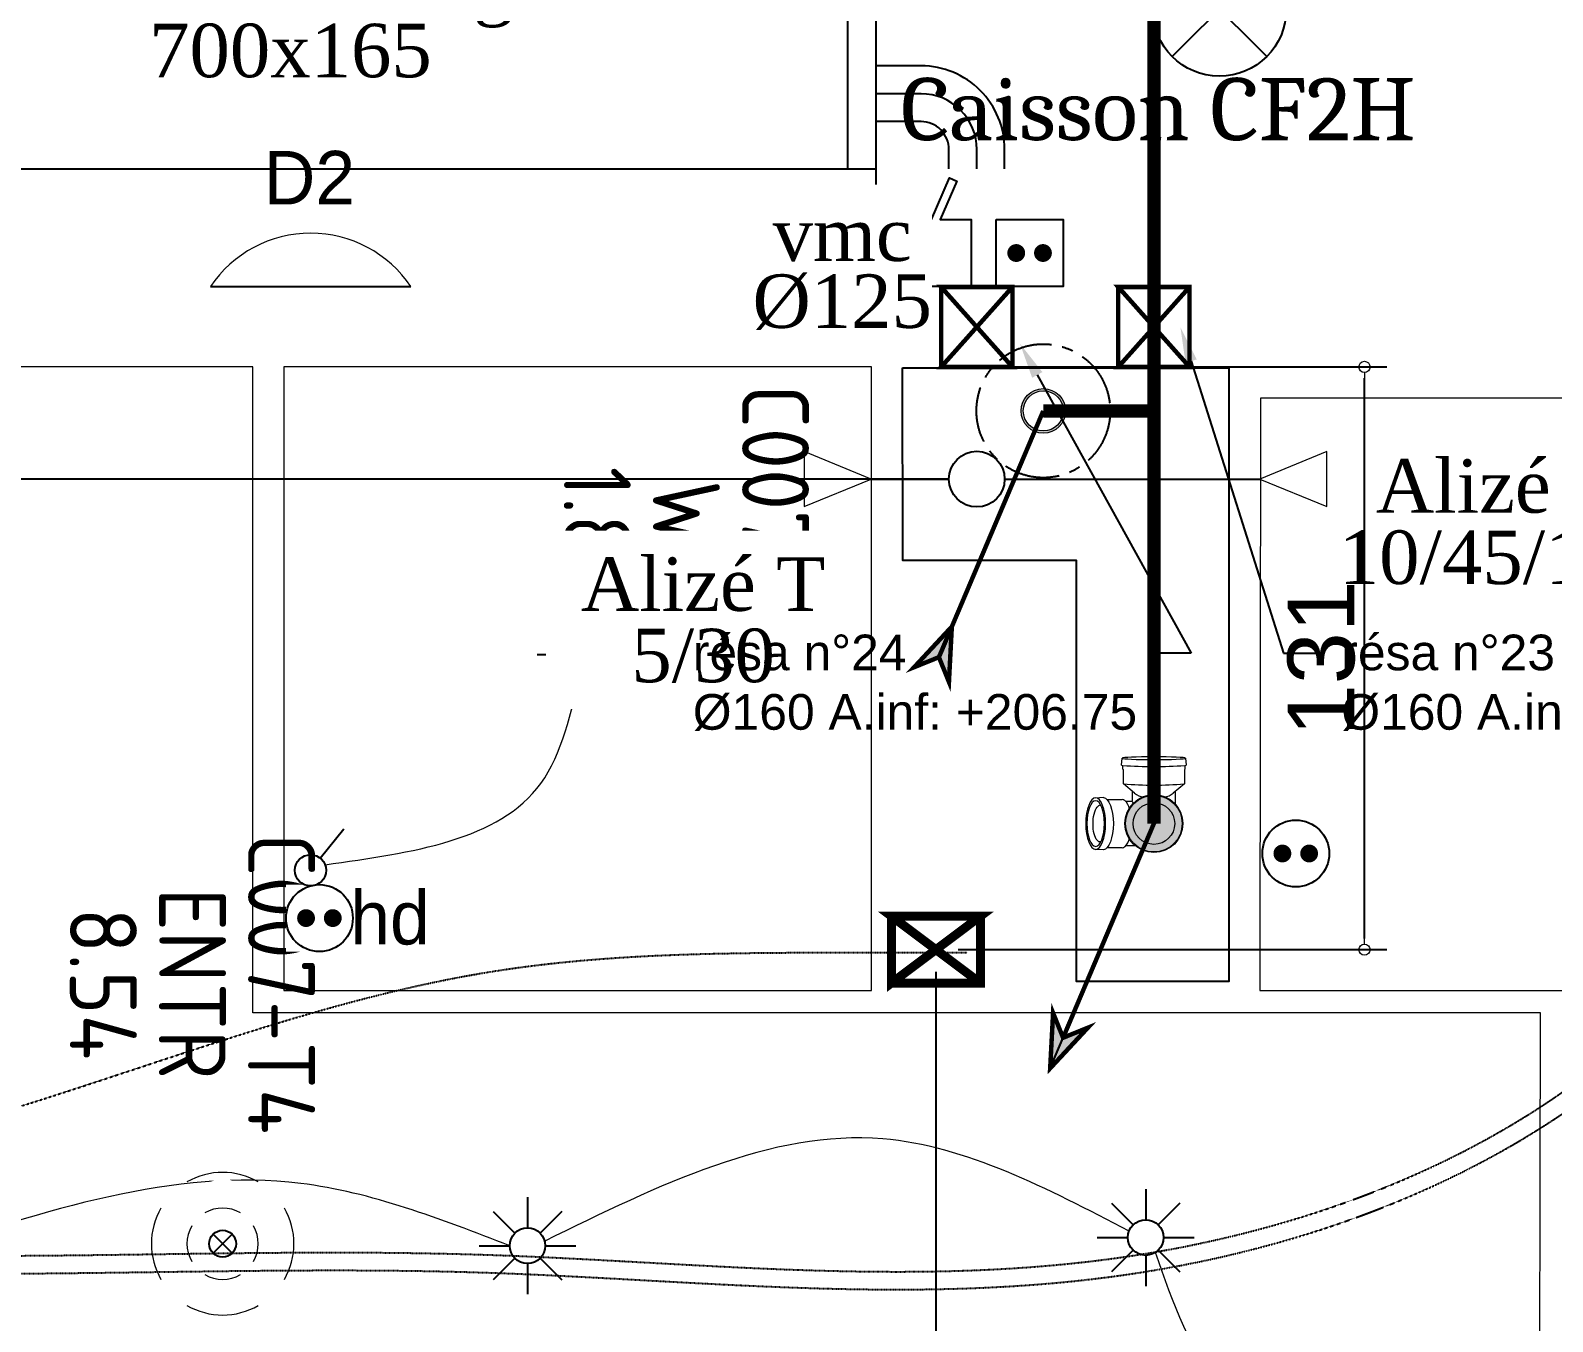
# Model space of a CAD drawing. Header units: millimetres. Extents: x 454430 to 532383, y -370512 to -310890.
# Drawn here: x 493690 to 497107, y -344334 to -341438 of the extents above; entities that cross this region are included whole.
import ezdxf
from ezdxf import colors
from ezdxf.entities.mleader import LeaderData, LeaderLine
from ezdxf.math import Vec2, Vec3

# ---------------------------------------------------------------- set-up
doc = ezdxf.new("R2010")
doc.units = ezdxf.units.MM
doc.set_wipeout_variables(frame=1)
for name, pattern in [('prelem_euev', [2, 1.25, -0.25, 0.25, -0.25]), ('prlm_ef', [0.165, 0.1, -0.065]), ('prlm_eu', [2, 1.25, -0.25, 0.25, -0.25]), ('prlm_gaz', [36, 24, -3, 0, -3, 0, -3, 0, -3])]:
    doc.linetypes.add(name, pattern=pattern)
for name, color, linetype, lineweight in [('_GAZELEC-BOITE INCORPO', 36, 'Continuous', 18), ('_GAZELEC-RESERVATION', 1, 'Continuous', 18), ('_GAZELEC-RESERVATION 2', 132, 'Continuous', 18)]:
    doc.layers.add(name, color=color, linetype=linetype, lineweight=lineweight)
for name, color, linetype in [('_GAZELEC-EAU CHAUDE', 1, 'Continuous'), ('GAZ-EU FLECHE', 42, 'Continuous'), ('prlm-EAU-CHU', 42, 'Continuous'), ('prlm-EAU-EF', 161, 'Continuous'), ('prlm-EAU-EUEV', 25, 'Continuous'), ('prlm-ELEC-CFO', 201, 'Continuous'), ('prlm-ELEC-SSI', 230, 'Continuous'), ('prlm-GAZ', 20, 'Continuous'), ('prlm-GT', 242, 'Continuous'), ('prlm-MOD', 64, 'Continuous'), ('prlm-VMC', 93, 'Continuous')]:
    doc.layers.add(name, color=color, linetype=linetype)
doc.layers.add('prlm-xpoly', color=7, linetype='Continuous', plot=False)
doc.layers.add('prlm-ZEROPLOT', color=254, linetype='Continuous', plot=False)
doc.styles.add('Arial', font='arial.ttf')
doc.styles.add('prlm-elec-cfo', font='comic.ttf', dxfattribs={"height": 12})
doc.styles.add('prlm-mod', font='cambriaz.ttf', dxfattribs={"height": 18})
doc.styles.add('prlm-vmc', font='pala.ttf', dxfattribs={"height": 14})
doc.styles.add('prlm-xpoly', font='isocp.shx', dxfattribs={"height": 15})
doc.styles.get("Standard").update_dxf_attribs({"font": 'arial.ttf'})
doc.dimstyles.new('200', dxfattribs={"dimtxt": 150, "dimasz": 25, "dimexe": 50, "dimexo": 50, "dimgap": 20, "dimtad": 1, "dimdec": 0, "dimlfac": 0.1, "dimdsep": 46, "dimtxsty": 'Arial', "dimblk1": 'DOTBLANK', "dimblk2": 'DOTBLANK', "dimsah": 1, "dimcen": 25, "dimclrd": 5, "dimclre": 5, "dimadec": 0, "dimazin": 0, "dimtfac": 1, "dimtdec": 0, "dimtmove": 0, "dimatfit": 3, "dimldrblk": 'DOTBLANK', "dimfxl": 50, "dimtolj": 1, "dimtzin": 0, "dimarcsym": 0})

# ---------------------------------------------------------------- blocks, each defined once
blk = doc.blocks.new('xi.lumd2')
at = {"layer": 'prlm-ELEC-CFO', "color": 0}
blk.add_line((0, 22.49), (0, -22.49), dxfattribs=at)
at = {"layer": 'prlm-ELEC-CFO', "color": 0, "linetype": 'ByBlock', "lineweight": 13}
blk.add_arc((-15.08, 0), 27.08, 303.8441, 56.1559, dxfattribs=at)
blk = doc.blocks.new('xi.PCHD')
at = {"color": 0, "lineweight": 5}
blk.add_wipeout([(-7.5, -7.5), (7.5, -7.5), (7.5, 7.5), (-7.5, 7.5)], dxfattribs=at).dxf.layer = 'prlm-ELEC-CFO'
at = {"layer": 'prlm-ELEC-CFO', "color": 0, "linetype": 'ByBlock', "lineweight": 5, "const_width": 2}
for points in [[(-4, 0, 1), (-2, 0, 1)], [(2, 0, 1), (4, 0, 1)]]:
    blk.add_lwpolyline(points, format="xyb", close=True, dxfattribs=at)
at = {"layer": 'prlm-ELEC-CFO', "color": 0, "linetype": 'ByBlock', "lineweight": -2}
blk.add_circle((0, 0), 7.5, dxfattribs=at)
blk = doc.blocks.new('xi.SA')
at = {"layer": 'prlm-ELEC-CFO', "color": 0}
blk.add_lwpolyline([(0.2, -1.28), (5.5, 5.28)], dxfattribs=at)
blk.add_circle((-2, -4), 3.5, dxfattribs=at)
blk = doc.blocks.new('xi.SPOT')
at = {"color": 0, "lineweight": 5}
blk.add_wipeout([(-4, 0), (-2.83, -2.83), (0, -4), (2.83, -2.83), (4, 0), (2.83, 2.83), (0, 4), (-2.83, 2.83)], dxfattribs=at).dxf.layer = 'prlm-ELEC-CFO'
at = {"layer": 'prlm-ELEC-CFO', "color": 0, "linetype": 'ByBlock', "lineweight": -2, "flags": 128}
for points in [[(0, 10.88), (0, 4)], [(-7.69, 7.69), (-2.83, 2.83)], [(7.69, 7.69), (2.83, 2.83)], [(-10.88, 0), (-4, 0)], [(4, 0), (10.88, 0)], [(-2.83, -2.83), (-7.69, -7.69)], [(2.83, -2.83), (7.69, -7.69)], [(0, -4), (0, -10.88)]]:
    blk.add_lwpolyline(points, dxfattribs=at)
at = {"layer": 'prlm-ELEC-CFO', "color": 0, "linetype": 'ByBlock', "lineweight": -2}
blk.add_circle((0, 0), 4, dxfattribs=at)
blk = doc.blocks.new('xi.PC')
at = {"color": 0, "lineweight": 5}
blk.add_wipeout([(-7.5, -7.5), (7.5, -7.5), (7.5, 7.5), (-7.5, 7.5)], dxfattribs=at).dxf.layer = 'prlm-ELEC-CFO'
at = {"layer": 'prlm-ELEC-CFO', "color": 0, "linetype": 'ByBlock', "lineweight": 5, "const_width": 2}
for points in [[(-4, 0, 1), (-2, 0, 1)], [(2, 0, 1), (4, 0, 1)]]:
    blk.add_lwpolyline(points, format="xyb", close=True, dxfattribs=at)
at = {"layer": 'prlm-ELEC-CFO', "color": 0, "linetype": 'ByBlock', "lineweight": -2}
blk.add_circle((0, 0), 7.5, dxfattribs=at)
blk = doc.blocks.new('xi.pc-sail')
at = {"layer": 'prlm-ELEC-CFO', "color": 0, "linetype": 'ByBlock', "lineweight": -2, "flags": 128}
blk.add_lwpolyline([(-7.5, 15), (7.5, 15), (7.5, 0), (-7.5, 0)], close=True, dxfattribs=at)
at = {"layer": 'prlm-ELEC-CFO', "color": 0, "linetype": 'ByBlock', "lineweight": 5, "const_width": 2}
for points in [[(-4, 7.5, 1), (-2, 7.5, 1)], [(2, 7.5, 1), (4, 7.5, 1)]]:
    blk.add_lwpolyline(points, format="xyb", close=True, dxfattribs=at)
blk = doc.blocks.new('xi.sa-sail')
at = {"layer": 'prlm-ELEC-CFO', "color": 0, "linetype": 'ByBlock', "lineweight": -2, "flags": 128}
blk.add_lwpolyline([(-1.07, 15), (2.96, 24.33), (4.64, 23.6), (0.91, 15), (7.82, 15), (7.82, 0), (-7.82, 0), (-7.82, 15)], close=True, dxfattribs=at)
blk = doc.blocks.new('xi.lumb')
at = {"layer": 'prlm-ELEC-CFO', "color": 0, "linetype": 'ByBlock'}
for p, q in [((10.61, 10.61), (-10.61, -10.61)), ((-10.61, 10.61), (10.61, -10.61))]:
    blk.add_line(p, q, dxfattribs=at)
blk.add_circle((0, 0), 15, dxfattribs=at)
blk = doc.blocks.new('xi.fum')
at = {"color": 0}
blk.add_wipeout([(-10.61, -10.61), (-15, 0), (-10.61, 10.61), (0, 15), (10.61, 10.61), (15, 0), (10.61, -10.61), (0, -15)], dxfattribs=at).dxf.layer = 'prlm-ELEC-SSI'
at = {"layer": 'prlm-ELEC-SSI', "color": 0}
for points in [[(-2.12, 2.12), (2.12, -2.12)], [(2.12, 2.12), (-2.12, -2.12)]]:
    blk.add_lwpolyline(points, dxfattribs=at)
blk.add_circle((0, 0), 3, dxfattribs=at)
at = {"layer": 'prlm-ELEC-SSI', "color": 0, "lineweight": 13}
for radius, start, end in [(16, 60, 120), (16, 150, 210), (8, 60, 120), (16, 330, 30), (8, 150, 210), (8, 330, 30), (8, 240, 300), (16, 240, 300)]:
    blk.add_arc((0, 0), radius, start, end, dxfattribs=at)
blk = doc.blocks.new('xi.be')
at = {"layer": 'prlm-VMC', "color": 0, "linetype": 'ByBlock', "lineweight": 5, "flags": 128}
blk.add_lwpolyline([(-6.17, -15), (6.17, -15), (0, 0)], close=True, dxfattribs=at)
at = {"layer": 'prlm-VMC', "color": 0, "linetype": 'ByBlock', "lineweight": 5}
blk.add_solid([(0, -1), (5.17, -14), (-5.17, -14), (0, -1)], dxfattribs=at)
blk = doc.blocks.new('xi.aam33')
at = {"layer": 'prlm-EAU-CHU', "color": 0, "lineweight": 13}
for p, q in [((-5.89, 11.33), (-5.8, 13.12)), ((-5.41, 7.11), (-5.41, 10.46)), ((5.41, 10.46), (5.41, 7.11)), ((5.8, 13.12), (5.89, 11.33)), ((6.83, 4.34), (8.91, 6.84)), ((8.92, 6.85), (12.09, 6.85)), ((12.09, 6.85), (12.22, 6.97)), ((12.22, 6.97), (13.03, 6.97)), ((13.12, 7.25), (13.03, 6.97)), ((13.12, 7.25), (14.67, 7.11)), ((-5, 3.93), (-5, 6.32)), ((7.27, 4.87), (4.96, 4.87)), ((5, 6.32), (5, 4.87)), ((4.09, -4.87), (7.27, -4.87)), ((8.91, -6.84), (6.83, -4.34)), ((12.09, -6.85), (8.92, -6.85)), ((12.22, -6.97), (12.09, -6.85)), ((13.03, -6.97), (12.22, -6.97)), ((13.03, -6.94), (13.12, -7.25)), ((14.67, -7.11), (13.12, -7.25))]:
    blk.add_line(p, q, dxfattribs=at)
at = {"layer": 'prlm-EAU-CHU', "color": 0, "lineweight": 13, "flags": 128}
blk.add_lwpolyline([(4.96, 4.87), (4.86, 4.84), (4.68, 4.73), (4.43, 4.56)], dxfattribs=at)
at = {"layer": 'prlm-EAU-CHU', "color": 0, "lineweight": 13}
for radius in [6.36, 4.67]:
    blk.add_circle((0, 0), radius, dxfattribs=at)
for centre, radius, start, end in [((-4.48, 7.14), 0.936, 184.6605, 218.1259), ((4.48, 7.14), 0.936, 321.8741, 355.3395), ((87.18, 0), 78.56, 174.9975, 185.0025), ((119.65, -0.01), 106.84, 176.2523, 183.719), ((-2.54, 9.09), 3.68, 223.507, 258.776), ((2.54, 9.09), 3.68, 281.224, 316.493), ((11.68, 0.73), 6.05, 143.4458, 163.8668), ((11.68, -0.73), 6.05, 196.1332, 216.5542)]:
    blk.add_arc(centre, radius, start, end, dxfattribs=at)
at = {"layer": 'prlm-EAU-CHU', "color": 0, "lineweight": 13, "extrusion": (0, 0, -1)}
for centre, major_axis, ratio in [((0, 13.07), (-5.79, 0), 0.383426), ((0, 13.07), (-5.11, 0), 0.383329), ((14.67, 0), (0, -7.1), 0.043635)]:
    blk.add_ellipse(centre, major_axis=major_axis, ratio=ratio, dxfattribs=at)
for centre, major_axis, ratio, start_param, end_param in [((0, 12.09), (4.1, -0.03), 0.383971, 2.986035, 6.398097), ((0, 11.41), (5.89, 0), 0.391508, 0.036281, 3.105311)]:
    blk.add_ellipse(centre, major_axis=major_axis, ratio=ratio, start_param=start_param, end_param=end_param, dxfattribs=at)
blk = doc.blocks.new('xi.vmcd125')
at = {"layer": 'prlm-VMC', "color": 0, "linetype": 'ByBlock', "lineweight": -2, "insert": (0, 0), "char_height": 12, "width": 37.8475, "attachment_point": 2, "line_spacing_factor": 0.75, "style": 'prlm-vmc', "bg_fill": 3, "box_fill_scale": 1.1, "bg_fill_color": 256, "bg_fill_transparency": 0}
blk.add_mtext('vmc\\P%%C125', dxfattribs=at)
blk = doc.blocks.new('xi.chu')
at = {"layer": 'prlm-EAU-EUEV', "linetype": 'ByBlock', "lineweight": 5}
blk.add_hatch(color=0, dxfattribs=at).paths.add_polyline_path([(6.5, 0, 1), (-6.5, 0, 1)])
at = {"layer": 'prlm-EAU-EUEV', "color": 0, "linetype": 'ByBlock', "lineweight": 5}
blk.add_circle((0, 0), 6.5, dxfattribs=at)
blk = doc.blocks.new('xi.vp')
at = {"layer": 'prlm-EAU-EUEV', "lineweight": 5}
h = blk.add_hatch(color=0, dxfattribs=at)
h.paths.add_polyline_path([(5, 0, 1), (-5, 0, 1)])
h.paths.add_polyline_path([(4.5, 0, 1), (-4.5, 0, 1)], flags=16)
at = {"layer": 'prlm-EAU-EUEV', "color": 0, "lineweight": 5}
for radius in [5, 4.5]:
    blk.add_circle((0, 0), radius, dxfattribs=at)
at = {"layer": 'prlm-ZEROPLOT', "linetype": 'prelem_euev', "ltscale": 10}
blk.add_circle((0, 0), 15, dxfattribs=at)
blk = doc.blocks.new('FLECHE1')
h = blk.add_hatch(color=256)
h.dxf.hatch_style = 1
h.paths.add_polyline_path([(495907.1, -370439.6), (495913.6, -370315.5), (495936.1, -370371.1), (495991.7, -370348.6)])
for p, q in [((495907.1, -370439.6), (496141.3, -369887.2)), ((495913.6, -370315.5), (495907.1, -370439.6)), ((495913.6, -370315.5), (495907.1, -370439.6)), ((495936.1, -370371.1), (495913.6, -370315.5)), ((495936.1, -370371.1), (495913.6, -370315.5)), ((495991.7, -370348.6), (495907.1, -370439.6)), ((495907.1, -370439.6), (495991.7, -370348.6)), ((495936.1, -370371.1), (495991.7, -370348.6)), ((495991.7, -370348.6), (495936.1, -370371.1)), ((495907.1, -370439.6), (495936.1, -370371.1))]:
    blk.add_line(p, q)
at = {"const_width": 10}
for points in [[(495936.1, -370371.1), (496141.3, -369887.2)], [(495907.1, -370439.6), (495913.6, -370315.5), (495936.1, -370371.1), (495991.7, -370348.6), (495907.1, -370439.6)]]:
    blk.add_lwpolyline(points, dxfattribs=at)
blk = doc.blocks.new('FLECHE2')
h = blk.add_hatch(color=256)
h.dxf.hatch_style = 1
h.paths.add_polyline_path([(496271.9, -370023.3), (496278.4, -369899.2), (496300.9, -369954.8), (496356.5, -369932.3)])
at = {"const_width": 10}
for points in [[(496066.7, -370507.2), (496300.9, -369954.8), (496356.5, -369932.3), (496271.9, -370023.3), (496300.9, -369954.8), (496278.4, -369899.2), (496271.9, -370023.3), (496356.5, -369932.3), (496300.9, -369954.8), (496278.4, -369899.2), (496271.9, -370023.3)], [(496271.9, -370023.3), (496278.4, -369899.2), (496300.9, -369954.8), (496356.5, -369932.3), (496271.9, -370023.3)]]:
    blk.add_lwpolyline(points, dxfattribs=at)
blk = doc.blocks.new('_DOTBLANK')
at = {"color": 0, "linetype": 'ByBlock'}
blk.add_line((-0.5, 0), (-1, 0), dxfattribs=at)
blk.add_circle((0, 0), 0.5, dxfattribs=at)
blk = doc.blocks.new('*D248')
at = {"layer": '_GAZELEC-BOITE INCORPO', "color": 5, "lineweight": -2, "transparency": 16777216}
for p, q in [((495769.1, -342192.5), (496734.4, -342192.5)), ((496684.4, -343474.7), (496684.4, -342217.5)), ((495772.6, -343499.7), (496734.4, -343499.7))]:
    blk.add_line(p, q, dxfattribs=at)
at = {"layer": '_GAZELEC-BOITE INCORPO', "color": 5, "lineweight": -2, "transparency": 16777216, "xscale": 25, "yscale": 25, "zscale": 25}
for p, rotation in [((496684.4, -342192.5), 90), ((496684.4, -343499.7), 270)]:
    blk.add_blockref('_DOTBLANK', p, dxfattribs=dict(at, rotation=rotation))
at = {"layer": '_GAZELEC-BOITE INCORPO', "color": 0, "transparency": 16777216, "insert": (496587.8, -342846.1), "char_height": 150, "attachment_point": 5, "rotation": 90, "style": 'Arial'}
blk.add_mtext('\\A1;131', dxfattribs=at)
blk = doc.blocks.new('*D249')
at = {"layer": '_GAZELEC-BOITE INCORPO', "color": 5, "lineweight": -2, "transparency": 16777216}
for p, q in [((490529.2, -343550), (490529.2, -345791.9)), ((495722.6, -343549.7), (495722.6, -345791.9)), ((495697.6, -345741.9), (490554.2, -345741.9))]:
    blk.add_line(p, q, dxfattribs=at)
at = {"layer": '_GAZELEC-BOITE INCORPO', "color": 5, "lineweight": -2, "transparency": 16777216, "xscale": 25, "yscale": 25, "zscale": 25, "rotation": 180}
blk.add_blockref('_DOTBLANK', (490529.2, -345741.9), dxfattribs=at)
at = {"layer": '_GAZELEC-BOITE INCORPO', "color": 5, "lineweight": -2, "transparency": 16777216, "xscale": 25, "yscale": 25, "zscale": 25}
blk.add_blockref('_DOTBLANK', (495722.6, -345741.9), dxfattribs=at)
at = {"layer": '_GAZELEC-BOITE INCORPO', "color": 0, "transparency": 16777216, "insert": (493125.9, -345645.3), "char_height": 150, "attachment_point": 5, "style": 'Arial'}
blk.add_mtext('\\A1;519', dxfattribs=at)

msp = doc.modelspace()

# ---------------------------------------------------------------- linework, layer by layer
at = {"layer": '_GAZELEC-BOITE INCORPO', "const_width": 20}
msp.add_lwpolyline([(495622.6, -343524.7), (495622.6, -343574.7), (495822.6, -343574.7), (495822.6, -343424.7), (495622.6, -343424.7), (495622.6, -343574.7), (495822.6, -343424.7), (495622.6, -343424.7), (495822.6, -343574.7)], dxfattribs=at)
at = {"layer": '_GAZELEC-RESERVATION 2', "const_width": 10}
msp.add_lwpolyline([(496211.8, -342013.3), (496131.8, -342013.3), (496131.8, -342192.7), (496291.8, -342192.7), (496291.8, -342013.3), (496131.8, -342013.3), (496291.8, -342192.7), (496131.8, -342192.7), (496291.8, -342013.3)], dxfattribs=at)
at = {"layer": 'prlm-EAU-EUEV', "linetype": 'prlm_eu', "ltscale": 50, "const_width": 30, "flags": 128}
for points in [[(496211.8, -343217), (496211.8, -341860.1), (496211.8, -340925.5), (495255.2, -340925.5), (495255.2, -340925.5)], [(495963.6, -342291.2), (496211.8, -342291.2)]]:
    msp.add_lwpolyline(points, dxfattribs=at)
at = {"layer": 'prlm-ELEC-CFO', "lineweight": 13}
for points in [[(494351.7, -343309.4), (494835.8, -343126.8), (494924.9, -342875.8)], [(496156, -344131.4), (495603.4, -343924.3), (494844.5, -344153.6)], [(494765.9, -344163.9), (494296.9, -344024.2), (493430.7, -344182.3)], [(496944.2, -344679.8), (496365.9, -344484.6), (496215.2, -344179)]]:
    msp.add_spline(points, degree=3, dxfattribs=at)
at = {"layer": 'prlm-GT'}
msp.add_lwpolyline([(495647.9, -342194.7), (496379.9, -342194.7), (496379.9, -343571.5), (496037.9, -343571.5), (496037.9, -342626.5), (495648, -342626.5)], close=True, dxfattribs=at)
at = {"layer": 'prlm-VMC'}
for points in [[(495587.6, -341013.4), (495587.6, -341783.4)], [(495523.9, -341048.4), (495523.9, -341748.4)], [(495751.8, -342444.3), (492304.9, -342444.5)], [(495577.1, -342444.3), (495751.8, -342444.3)], [(495876.8, -342444.2), (496449.9, -342444.2)]]:
    msp.add_lwpolyline(points, dxfattribs=at)
for points in [[(495876.8, -341748.4), (495876.8, -341704.8, 0.414214), (495689.3, -341517.3), (495587.6, -341517.3)], [(495814.3, -341748.4), (495814.3, -341704.8, 0.414214), (495689.3, -341579.8), (495587.6, -341579.8)], [(495751.8, -341748.4), (495751.8, -341704.8, 0.414214), (495689.3, -341642.3), (495587.6, -341642.3)]]:
    msp.add_lwpolyline(points, format="xyb", dxfattribs=at)
msp.add_circle((495814.3, -342444.3), 62.5, dxfattribs=at)
at = {"layer": 'prlm-xpoly', "lineweight": 0}
for points in [[(497079.6, -343641.5), (494189.1, -343641.4), (494189.1, -342192.1), (492653.5, -342192.1), (492652, -345061.2), (493849.5, -345060.6), (493849.5, -344802.3), (493899.5, -344802.3), (493899.5, -345472.3), (495192.5, -345472.3), (495192.5, -344802.3), (497077, -344802.2)], [(495577.9, -342192.1), (494258.9, -342192.1), (494258.9, -343591.4), (495577.9, -343591.5)], [(499525.2, -342262.5), (496451, -342262.5), (496449.9, -343591.5), (497129.6, -343591.5), (497125.5, -348803.2), (503284.6, -348805.6), (503284.6, -344767.9), (499522.1, -344767.8)]]:
    msp.add_lwpolyline(points, close=True, dxfattribs=at)

# ---------------------------------------------------------------- block references
at = {"layer": 'GAZ-EU FLECHE', "rotation": 180}
msp.add_blockref('FLECHE2', (992030.2, -712798.5), dxfattribs=at)
at = {"layer": 'GAZ-EU FLECHE'}
msp.add_blockref('FLECHE1', (71.9, 26673.7), dxfattribs=at)
at = {"layer": 'prlm-EAU-CHU', "ltscale": 50, "xscale": 10, "yscale": 10, "zscale": 10, "rotation": 89.99999999999484}
msp.add_blockref('xi.aam33', (496211.8, -343217), dxfattribs=at)
at = {"layer": 'prlm-EAU-EUEV', "xscale": 10, "yscale": 10, "zscale": 10}
for name, p in [('xi.vp', (495963.6, -342291.2)), ('xi.chu', (496211.8, -343217))]:
    msp.add_blockref(name, p, dxfattribs=at)
at = {"layer": 'prlm-ELEC-CFO', "xscale": 10, "yscale": 10, "zscale": 10}
for name, p in [('xi.lumb', (496358.9, -341390.5)), ('xi.sa-sail', (495723.2, -342012.1)), ('xi.pc-sail', (495932.8, -342012.1))]:
    msp.add_blockref(name, p, dxfattribs=at)
at = {"layer": 'prlm-ELEC-CFO', "xscale": 10, "yscale": 10, "zscale": 10, "rotation": 89.99999999994786}
msp.add_blockref('xi.lumd2', (494319.4, -342012.5), dxfattribs=at)
at = {"layer": 'prlm-VMC', "xscale": 10, "yscale": 10, "zscale": 10}
for p, rotation in [((495577.1, -342444.3), 270.0262859840548), ((496449.9, -342444.2), 89.99999999999952)]:
    msp.add_blockref('xi.be', p, dxfattribs=dict(at, rotation=rotation))

# ---------------------------------------------------------------- texts
at = {"layer": 'prlm-ELEC-CFO', "lineweight": 20, "insert": (494316.4, -341708.1), "char_height": 120, "attachment_point": 2, "line_spacing_factor": 0.8, "style": 'prlm-elec-cfo', "bg_fill": 3, "box_fill_scale": 0.95, "bg_fill_color": 256, "bg_fill_transparency": 0}
msp.add_mtext('D2', dxfattribs=at)
at = {"layer": 'prlm-MOD', "color": 1, "insert": (495643.8, -341544.4), "char_height": 140, "width": 1854.737, "attachment_point": 1, "style": 'prlm-mod'}
msp.add_mtext('Caisson CF2H', dxfattribs=at)
at = {"layer": 'prlm-VMC', "linetype": 'ByBlock', "lineweight": -2, "insert": (494273.9, -341272.7), "char_height": 120, "width": 1022.083, "attachment_point": 2, "line_spacing_factor": 0.75, "style": 'prlm-vmc', "bg_fill": 2}
msp.add_mtext('VMC Oblong\\P700x165', dxfattribs=at)
at = {"layer": 'prlm-xpoly', "lineweight": 20, "char_height": 150, "attachment_point": 5, "rotation": 270, "line_spacing_factor": 0.8, "style": 'prlm-xpoly'}
for s, insert in [('C007-T4\\PWC\\P1.85', (495162.5, -342569.8)), ('C007-T4\\PENTR\\P8.54', (494053.7, -343576.1))]:
    msp.add_mtext(s, dxfattribs=dict(at, insert=insert))

# ---------------------------------------------------------------- next in the draw order: linework, layer by layer
at = {"layer": 'prlm-GAZ', "linetype": 'prlm_gaz', "ltscale": 0.8}
msp.add_spline([(483721.8, -340516.1), (483749.7, -340719.2), (483875.3, -341133.6), (484126.9, -341344.5), (484594.4, -341480.8), (485153.3, -341480.8), (485945.4, -341436.5), (486646.9, -341436.5), (488972.9, -341436.5), (490453.6, -341436.5), (492824.8, -341436.5), (492868.7, -341436.5), (493546.8, -341359.3), (494121.4, -340784.7), (494044.8, -340229.4), (493220.6, -339867.4), (492406.7, -339891.7), (491999.6, -339891.7)], degree=3, dxfattribs=at)
at = {"layer": 'prlm-VMC'}
msp.add_line((483115.2, -341748.4), (495587.6, -341748.4), dxfattribs=at)

# ---------------------------------------------------------------- next in the draw order: block references
at = {"layer": 'prlm-ELEC-CFO', "xscale": 10, "yscale": 10, "zscale": 10}
for name, p in [('xi.SPOT', (494936.5, -342837.5)), ('xi.PC', (496530.2, -343284.1)), ('xi.SPOT', (496193.4, -344145.5)), ('xi.SPOT', (494805.9, -344163.9))]:
    msp.add_blockref(name, p, dxfattribs=at)
at = {"layer": 'prlm-ELEC-SSI', "xscale": 10, "yscale": 10, "zscale": 10}
msp.add_blockref('xi.fum', (494121.7, -344159.4), dxfattribs=at)
at = {"layer": 'prlm-VMC', "xscale": 10, "yscale": 10, "zscale": 10}
msp.add_blockref('xi.vmcd125', (495512.3, -341834.9), dxfattribs=at)

# ---------------------------------------------------------------- next in the draw order: texts
at = {"layer": 'prlm-ELEC-CFO', "lineweight": 20, "insert": (494497.3, -343429), "char_height": 120, "attachment_point": 5, "line_spacing_factor": 0.8, "style": 'prlm-elec-cfo', "bg_fill": 3, "box_fill_scale": 1.1, "bg_fill_color": 256, "bg_fill_transparency": 0}
msp.add_mtext('hd', dxfattribs=at)
at = {"layer": 'prlm-VMC', "ltscale": 25, "insert": (496994.3, -342540.5), "char_height": 120, "width": 586.147, "attachment_point": 5, "line_spacing_factor": 0.8, "style": 'prlm-vmc', "bg_fill": 2}
msp.add_mtext('Alizé H 10/45/135', dxfattribs=at)

# ---------------------------------------------------------------- next in the draw order: linework, layer by layer
at = {"layer": '_GAZELEC-RESERVATION 2', "const_width": 10}
msp.add_lwpolyline([(495814.3, -342013.3), (495734.3, -342013.3), (495734.3, -342192.7), (495894.3, -342192.7), (495894.3, -342013.3), (495734.3, -342013.3), (495894.3, -342192.7), (495734.3, -342192.7), (495894.3, -342013.3)], dxfattribs=at)
at = {"layer": 'prlm-EAU-EF', "linetype": 'prlm_ef'}
msp.add_spline([(491981.4, -339883.6), (492435.5, -339864.8), (493192.5, -339755.5), (494525.3, -339585.4), (497311, -340402.8), (498108, -341272.5), (498236.1, -341948.5)], degree=3, dxfattribs=at)

# ---------------------------------------------------------------- next in the draw order: block references
at = {"layer": 'prlm-ELEC-CFO', "xscale": 10, "yscale": 10, "zscale": 10}
msp.add_blockref('xi.PCHD', (494338.9, -343429), dxfattribs=at)

# ---------------------------------------------------------------- next in the draw order: texts
at = {"layer": 'prlm-VMC', "ltscale": 25, "insert": (495200.2, -342760.7), "char_height": 120, "width": 586.147, "attachment_point": 5, "line_spacing_factor": 0.8, "style": 'prlm-vmc', "bg_fill": 2}
msp.add_mtext('Alizé T 5/30', dxfattribs=at)

# ---------------------------------------------------------------- next in the draw order: dimensions: what is measured, and where the dimension line sits
at = {"layer": '_GAZELEC-BOITE INCORPO'}
dim = msp.add_linear_dim(base=(496684.4, -342192.5), p1=(495722.6, -343499.7), p2=(495719.1, -342192.5), angle=90, dimstyle='200', dxfattribs=at)
dim.commit()
dim.dimension.update_dxf_attribs({"geometry": '*D248', "text_midpoint": (496587.8, -342846.1)})

# ---------------------------------------------------------------- next in the draw order: leaders
at = {"layer": '_GAZELEC-RESERVATION', "color": 6}
ml = msp.add_multileader_mtext('Standard', dxfattribs=at)
ml.set_content('résa n°27\\P200x800 A.inf: +206.75', color=6)
ml.set_leader_properties()
ml.build(insert=Vec2(0, 0))
ml.multileader.update_dxf_attribs({"has_text_frame": 1, "arrow_head_size": 80, "scale": 20})
ctx = ml.context
ctx.base_point, ctx.scale, ctx.char_height, ctx.arrow_head_size, ctx.landing_gap_size, ctx.plane_origin = Vec3(480698.7, -341544.1), 20, 80, 80, 40, Vec3(475148.1, -341345.8)
notes = []
notes.append((ctx, [(0, (1, 1, 0), (482013.4, -341544.1), (-1, 0), 89.8, [(0, [(482086.5, -341995.3)], 0, [])])]))
ctx.mtext.insert, ctx.mtext.width, ctx.mtext.flow_direction = Vec3(480738.7, -341503.5), 1568.85, 5
ml = msp.add_multileader_mtext('Standard', dxfattribs=at)
ml.set_content('résa n°26\\P%%C160 A.inf: +206.75', color=6)
ml.set_leader_properties()
ml.build(insert=Vec2(0, 0))
ml.multileader.update_dxf_attribs({"has_text_frame": 1, "arrow_head_size": 80, "scale": 20})
ctx = ml.context
ctx.base_point, ctx.scale, ctx.char_height, ctx.arrow_head_size, ctx.landing_gap_size, ctx.plane_origin = Vec3(483882.1, -341544.1), 20, 80, 80, 40, Vec3(478174.9, -341345.8)
notes.append((ctx, [(0, (1, 1, 0), (485040.2, -341544.1), (-1, 0), 89.8, [(0, [(485113.3, -341995.3)], 0, [])])]))
ctx.mtext.insert, ctx.mtext.width, ctx.mtext.flow_direction = Vec3(483922.1, -341502.5), 1568.85, 5
ml = msp.add_multileader_mtext('Standard', dxfattribs=at)
ml.set_content('résa n°25\\P%%C160 A.inf: +206.75', color=6)
ml.set_leader_properties()
ml.build(insert=Vec2(0, 0))
ml.multileader.update_dxf_attribs({"has_text_frame": 1, "arrow_head_size": 80, "scale": 20})
ctx = ml.context
ctx.base_point, ctx.scale, ctx.char_height, ctx.arrow_head_size, ctx.landing_gap_size, ctx.plane_origin = Vec3(486959.7, -341544.1), 20, 80, 80, 40, Vec3(481252.4, -341345.8)
notes.append((ctx, [(0, (1, 1, 0), (488117.8, -341544.1), (-1, 0), 89.8, [(0, [(488190.8, -341995.3)], 0, [])])]))
ctx.mtext.insert, ctx.mtext.width, ctx.mtext.flow_direction = Vec3(486999.7, -341502.5), 1568.85, 5
ml = msp.add_multileader_mtext('Standard', dxfattribs=at)
ml.set_content('engravure douche\\PProfondeur: 5cm', color=6)
ml.set_leader_properties()
ml.build(insert=Vec2(0, 0))
ml.multileader.update_dxf_attribs({"has_text_frame": 1, "arrow_head_size": 80, "scale": 20})
ctx = ml.context
ctx.base_point, ctx.scale, ctx.char_height, ctx.arrow_head_size, ctx.landing_gap_size, ctx.plane_origin = Vec3(490881.3, -341554.5), 20, 80, 80, 40, Vec3(485331.1, -341356.1)
notes.append((ctx, [(1, (1, 1, 0), (490791.5, -341554.5), (1, 0), 89.8, [(0, [(490738.4, -342226.5)], 0, [])])]))
ctx.mtext.insert, ctx.mtext.width, ctx.mtext.flow_direction = Vec3(490921.3, -341513.8), 1568.85, 5
ml = msp.add_multileader_mtext('Standard', dxfattribs=at)
ml.set_content('résa n°23\\P%%C160 A.inf: +206.65', color=6)
ml.set_leader_properties()
ml.build(insert=Vec2(0, 0))
ml.multileader.update_dxf_attribs({"has_text_frame": 1, "arrow_head_size": 80, "scale": 20})
ctx = ml.context
ctx.base_point, ctx.scale, ctx.char_height, ctx.arrow_head_size, ctx.landing_gap_size, ctx.plane_origin = Vec3(496592.5, -342834.7), 20, 80, 80, 40, Vec3(490885.3, -342636.4)
notes.append((ctx, [(1, (1, 1, 0), (496502.7, -342834.7), (1, 0), 89.8, [(0, [(496271.3, -342103.5)], 0, [])])]))
ctx.mtext.insert, ctx.mtext.width, ctx.mtext.flow_direction = Vec3(496632.5, -342793.1), 1568.85, 5
ml = msp.add_multileader_mtext('Standard', dxfattribs=at)
ml.set_content('résa n°54\\P300x800 en dalle haute', color=6)
ml.set_leader_properties()
ml.build(insert=Vec2(0, 0))
ml.multileader.update_dxf_attribs({"has_text_frame": 1, "arrow_head_size": 80, "scale": 20})
ctx = ml.context
ctx.base_point, ctx.scale, ctx.char_height, ctx.arrow_head_size, ctx.landing_gap_size, ctx.plane_origin = Vec3(466301.3, -343675.4), 20, 80, 80, 40, Vec3(460749.5, -343477)
notes.append((ctx, [(0, (1, 1, 0), (467623.9, -343675.4), (-1, 0), 89.8, [(0, [(467573.3, -344472.8)], 0, [])])]))
ctx.mtext.insert, ctx.mtext.width, ctx.mtext.flow_direction = Vec3(466341.3, -343634.7), 1568.85, 5
for ctx, leaders in notes:
    for number, flags, end, landing, length, lines in leaders:
        leader = LeaderData()
        leader.index, (leader.has_last_leader_line, leader.has_dogleg_vector, leader.attachment_direction) = number, flags
        leader.last_leader_point, leader.dogleg_vector, leader.dogleg_length = Vec3(end), Vec3(landing), length
        for number, points, colour, breaks in lines:
            line = LeaderLine()
            line.index, line.vertices, line.color, line.breaks = number, Vec3.list(points), colors.encode_raw_color(colour), breaks
            leader.lines.append(line)
        ctx.leaders.append(leader)

# ---------------------------------------------------------------- next in the draw order: linework, layer by layer
at = {"layer": '_GAZELEC-EAU CHAUDE', "linetype": 'prlm_ef'}
msp.add_open_spline([(491259.6, -342631.6), (491258, -342676.9), (491256.4, -342721.9), (491255, -342811.2), (491255.2, -342855.4), (491258.8, -342942.6), (491262.4, -342985.7), (491270.5, -343043.1), (491272.9, -343058.1), (491278, -343085.1), (491280.5, -343097.1), (491286, -343121.1), (491289, -343133), (491298.7, -343168.8), (491306.2, -343192.4), (491332, -343264.3), (491353.3, -343311.8), (491402.8, -343404.3), (491431, -343449.3), (491493, -343535.8), (491526.9, -343577.4), (491599.1, -343656.4), (491637.5, -343693.8), (491694.2, -343743.3), (491711.3, -343757.5), (491745.9, -343784.9), (491763.5, -343798.2), (491816.9, -343836.7), (491853.5, -343860.6), (491951.3, -343918.7), (492014, -343950.3), (492143.3, -344006.1), (492209.9, -344030.3), (492346.3, -344072.2), (492416.1, -344089.9), (492558, -344119.9), (492630, -344132.1), (492811.1, -344157), (492921, -344166.9), (493080.9, -344176.5), (493130.8, -344178.8), (493213.2, -344181.8), (493245.9, -344182.8), (493302.6, -344184.2), (493326.8, -344184.7), (493375, -344185.5), (493399, -344185.8), (493471.1, -344186.5), (493518.9, -344186.7), (493662.1, -344186.6), (493756.9, -344185.7), (494005.1, -344182.5), (494157.8, -344179.8), (494353.9, -344179), (494397.3, -344179), (494527.6, -344179.7), (494614.5, -344181.1), (494725, -344184.6), (494748.4, -344185.4), (494795, -344187.3), (494818.4, -344188.3), (494888.4, -344191.6), (494935.1, -344194), (495075.2, -344201.6), (495168.5, -344207), (495355.1, -344216.2), (495448.4, -344219.8), (495634.8, -344222.9), (495727.9, -344222.4), (495914, -344214.5), (496006.9, -344207.1), (496131, -344191.2), (496162.2, -344186.7), (496224.6, -344176.5), (496255.8, -344170.8), (496349.2, -344152.1), (496411.3, -344137.4), (496572.4, -344092.6), (496670.4, -344058.8), (496859.9, -343978.4), (496951.4, -343931.9), (497109.4, -343834.9), (497177.6, -343786.5), (497276.3, -343704.9), (497309.8, -343674.8), (497363.7, -343621.9), (497384.9, -343599.9), (497446.4, -343531.9), (497484.7, -343483.9), (497555.4, -343383.6), (497587.7, -343331.4), (497645.4, -343223.6), (497670.9, -343168.2), (497699.6, -343093.2), (497706.2, -343074.7), (497716.4, -343044.4), (497720.2, -343032.6), (497730.8, -342997.6), (497737.2, -342974.4), (497756.5, -342897.2), (497767, -342842.5), (497783.5, -342731.9), (497789.6, -342675.8), (497798.7, -342562.7), (497801.9, -342505.6), (497806.4, -342398.1), (497808, -342347.9), (497809.6, -342297.4)], degree=3, knots=[0, 0, 0, 0, 134.008907, 134.008907, 268.017814, 268.017814, 402.026721, 402.026721, 449.735225, 449.735225, 488.526519, 488.526519, 527.317814, 527.317814, 604.900403, 604.900403, 765.16861, 765.16861, 925.436818, 925.436818, 1085.705025, 1085.705025, 1245.973233, 1245.973233, 1313.106889, 1313.106889, 1380.240545, 1380.240545, 1514.507857, 1514.507857, 1730.67491, 1730.67491, 1946.841963, 1946.841963, 2163.009017, 2163.009017, 2379.17607, 2379.17607, 2700.612451, 2700.612451, 2846.072484, 2846.072484, 2941.508537, 2941.508537, 3012.437457, 3012.437457, 3083.366378, 3083.366378, 3225.22422, 3225.22422, 3508.939903, 3508.939903, 3970.343253, 3970.343253, 4101.526441, 4101.526441, 4363.892817, 4363.892817, 4434.135749, 4434.135749, 4504.378682, 4504.378682, 4644.864547, 4644.864547, 4925.836277, 4925.836277, 5206.808007, 5206.808007, 5487.779738, 5487.779738, 5768.751468, 5768.751468, 5863.281324, 5863.281324, 5957.81118, 5957.81118, 6146.870891, 6146.870891, 6453.34837, 6453.34837, 6759.825849, 6759.825849, 7012.736201, 7012.736201, 7150.010774, 7150.010774, 7243.300296, 7243.300296, 7429.879341, 7429.879341, 7616.458385, 7616.458385, 7803.037429, 7803.037429, 7863.577987, 7863.577987, 7901.920692, 7901.920692, 7976.742001, 7976.742001, 8148.294917, 8148.294917, 8319.847833, 8319.847833, 8491.400749, 8491.400749, 8640.819579, 8640.819579, 8640.819579, 8640.819579], dxfattribs=at)
at = {"layer": 'prlm-EAU-EF', "linetype": 'prlm_ef'}
for points in [[(491219.6, -342630.2), (491243.8, -343116.3), (491696.8, -343797), (493296.7, -344224), (494706.5, -344224), (496181.1, -344224), (497437, -343601.9), (497761.9, -343033), (497849.6, -342298.7)], [(491212.5, -342630.2), (491222.6, -343118.4), (491414.5, -343661.7), (493657.6, -344490.7), (500005.9, -344825.9), (503350.2, -344862.7)], [(491271.3, -342632.7), (491308.3, -343035), (491866.5, -343755.1), (492876.9, -344010.9), (494730.1, -343548.2), (495483.3, -343506.2), (495793, -343506.2)]]:
    msp.add_spline(points, degree=3, dxfattribs=at)

# ---------------------------------------------------------------- next in the draw order: block references
at = {"layer": 'prlm-ELEC-CFO', "xscale": 10, "yscale": 10, "zscale": 10}
msp.add_blockref('xi.SA', (494338.9, -343281.8), dxfattribs=at)

# ---------------------------------------------------------------- next in the draw order: dimensions: what is measured, and where the dimension line sits
at = {"layer": '_GAZELEC-BOITE INCORPO'}
dim = msp.add_linear_dim(base=(490529.2, -345741.9), p1=(495722.6, -343499.7), p2=(490529.2, -343500), dimstyle='200', dxfattribs=at)
dim.commit()
dim.dimension.update_dxf_attribs({"geometry": '*D249', "text_midpoint": (493125.9, -345645.3)})

# ---------------------------------------------------------------- next in the draw order: leaders
at = {"layer": '_GAZELEC-RESERVATION', "color": 6}
ml = msp.add_multileader_mtext('Standard', dxfattribs=at)
ml.set_content('résa n°24\\P%%C160 A.inf: +206.75', color=6)
ml.set_leader_properties()
ml.build(insert=Vec2(0, 0))
ml.multileader.update_dxf_attribs({"has_text_frame": 1, "arrow_head_size": 80, "scale": 20})
ctx = ml.context
ctx.base_point, ctx.scale, ctx.char_height, ctx.arrow_head_size, ctx.landing_gap_size, ctx.plane_origin = Vec3(495137, -342834.7), 20, 80, 80, 40, Vec3(489429.8, -342636.4)
notes = []
notes.append((ctx, [(0, (1, 1, 0), (496295.1, -342834.7), (-1, 0), 89.8, [(0, [(495911.3, -342140.6)], 0, [])])]))
ctx.mtext.insert, ctx.mtext.width, ctx.mtext.flow_direction = Vec3(495177, -342793.1), 1568.85, 5
ml = msp.add_multileader_mtext('Standard', dxfattribs=at)
ml.set_content('résa n°32\\P300x400 en dalle haute', color=6)
ml.set_leader_properties()
ml.build(insert=Vec2(0, 0))
ml.multileader.update_dxf_attribs({"has_text_frame": 1, "arrow_head_size": 80, "scale": 20})
ctx = ml.context
ctx.base_point, ctx.scale, ctx.char_height, ctx.arrow_head_size, ctx.landing_gap_size, ctx.plane_origin = Vec3(485941.5, -343304.1), 20, 80, 80, 40, Vec3(480391.2, -343105.8)
notes.append((ctx, [(1, (1, 1, 0), (485851.6, -343304.1), (1, 0), 89.8, [(0, [(485567.9, -342410.9)], 0, [])])]))
ctx.mtext.insert, ctx.mtext.width, ctx.mtext.flow_direction = Vec3(485981.5, -343263.4), 1568.85, 5
ml = msp.add_multileader_mtext('Standard', dxfattribs=at)
ml.set_content('résa n°31\\P150x150 en dalle haute', color=6)
ml.set_leader_properties()
ml.build(insert=Vec2(0, 0))
ml.multileader.update_dxf_attribs({"has_text_frame": 1, "arrow_head_size": 80, "scale": 20})
ctx = ml.context
ctx.base_point, ctx.scale, ctx.char_height, ctx.arrow_head_size, ctx.landing_gap_size, ctx.plane_origin = Vec3(488286.4, -343304.1), 20, 80, 80, 40, Vec3(482736.2, -343105.8)
notes.append((ctx, [(1, (1, 1, 0), (488196.6, -343304.1), (1, 0), 89.8, [(0, [(487912.8, -342410.9)], 0, [])])]))
ctx.mtext.insert, ctx.mtext.width, ctx.mtext.flow_direction = Vec3(488326.4, -343263.5), 1568.85, 5
ml = msp.add_multileader_mtext('Standard', dxfattribs=at)
ml.set_content('résa n°27bis\\P500X500 en dalle haute', color=6)
ml.set_leader_properties()
ml.build(insert=Vec2(0, 0))
ml.multileader.update_dxf_attribs({"has_text_frame": 1, "arrow_head_size": 80, "scale": 20})
ctx = ml.context
ctx.base_point, ctx.scale, ctx.char_height, ctx.arrow_head_size, ctx.landing_gap_size, ctx.plane_origin = Vec3(480461.4, -343414.1), 20, 80, 80, 40, Vec3(473891.9, -342162.3)
notes.append((ctx, [(0, (1, 1, 0), (481802.7, -343414.1), (-1, 0), 89.8, [(0, [(482469.3, -342508.4)], 0, [])])]))
ctx.mtext.insert, ctx.mtext.width, ctx.mtext.flow_direction = Vec3(480501.4, -343373.4), 1568.85, 5
ml = msp.add_multileader_mtext('Standard', dxfattribs=at)
ml.set_content('résa n°30\\P250x400 en dalle haute', color=6)
ml.set_leader_properties()
ml.build(insert=Vec2(0, 0))
ml.multileader.update_dxf_attribs({"has_text_frame": 1, "arrow_head_size": 80, "scale": 20})
ctx = ml.context
ctx.base_point, ctx.scale, ctx.char_height, ctx.arrow_head_size, ctx.landing_gap_size, ctx.plane_origin = Vec3(491092.2, -343304.1), 20, 80, 80, 40, Vec3(485542, -343105.8)
notes.append((ctx, [(1, (1, 1, 0), (491002.4, -343304.1), (1, 0), 89.8, [(0, [(490718.6, -342689.9)], 0, [])])]))
ctx.mtext.insert, ctx.mtext.width, ctx.mtext.flow_direction = Vec3(491132.2, -343263.5), 1568.85, 5
ml = msp.add_multileader_mtext('Standard', dxfattribs=at)
ml.set_content('engravure douche\\PProfondeur: 5cm', color=6)
ml.set_leader_properties()
ml.build(insert=Vec2(0, 0))
ml.multileader.update_dxf_attribs({"has_text_frame": 1, "arrow_head_size": 80, "scale": 20})
ctx = ml.context
ctx.base_point, ctx.scale, ctx.char_height, ctx.arrow_head_size, ctx.landing_gap_size, ctx.plane_origin = Vec3(469778.1, -343059.5), 20, 80, 80, 40, Vec3(464227.8, -342861.1)
notes.append((ctx, [(1, (1, 1, 0), (469688.2, -343059.5), (1, 0), 89.8, [(0, [(469635.1, -343731.5)], 0, [])])]))
ctx.mtext.insert, ctx.mtext.width, ctx.mtext.flow_direction = Vec3(469818.1, -343018.8), 1568.85, 5
for ctx, leaders in notes:
    for number, flags, end, landing, length, lines in leaders:
        leader = LeaderData()
        leader.index, (leader.has_last_leader_line, leader.has_dogleg_vector, leader.attachment_direction) = number, flags
        leader.last_leader_point, leader.dogleg_vector, leader.dogleg_length = Vec3(end), Vec3(landing), length
        for number, points, colour, breaks in lines:
            line = LeaderLine()
            line.index, line.vertices, line.color, line.breaks = number, Vec3.list(points), colors.encode_raw_color(colour), breaks
            leader.lines.append(line)
        ctx.leaders.append(leader)

doc.saveas('drawing.dxf')
